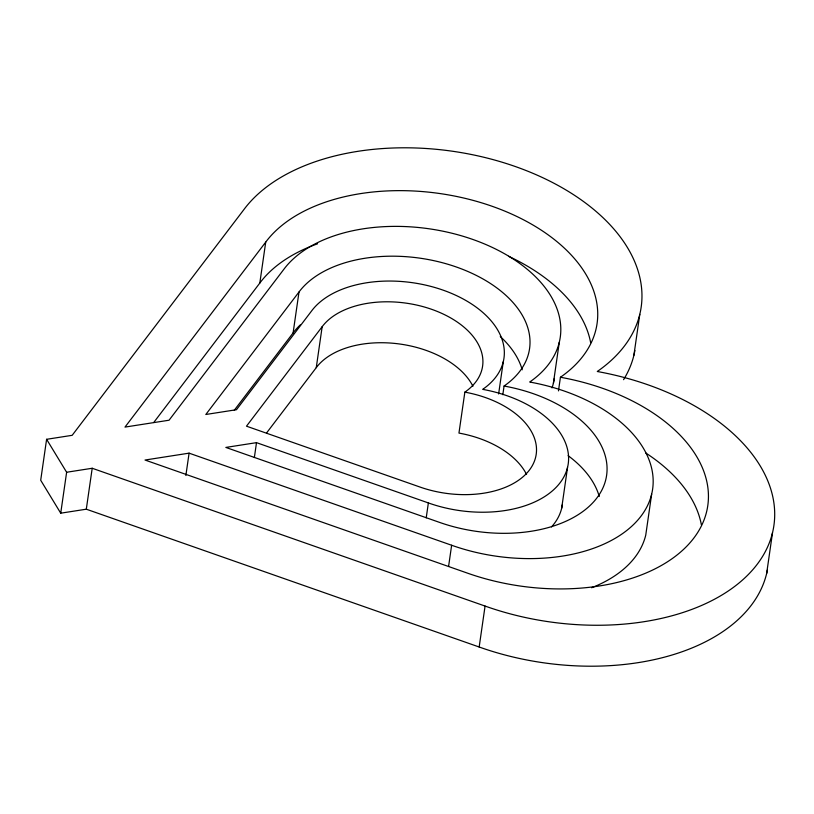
<?xml version="1.0" encoding="UTF-8"?>
<svg xmlns="http://www.w3.org/2000/svg" width="814" height="814" viewBox="0 0 814 814"><rect width="100%" height="100%" fill="white"/><g stroke="black" fill="none" stroke-linecap="round" stroke-linejoin="round"><path stroke-width="1.22" d="M46.602 439.306L66.626 472.252L92.206 468.264L485.073 606.064A208.822 127.411 8.2 0 0 766.839 548.575A208.822 127.411 8.2 0 0 597.262 371.499A208.822 127.411 8.2 0 0 540.811 176.801A208.822 127.411 8.2 0 0 243.966 209.493L72.171 435.317L46.602 439.306L40.7 480.25L60.724 513.186L86.304 509.198L479.171 647.008A208.822 127.411 8.2 0 0 767.399 570.024M60.724 513.186L66.626 472.252M86.304 509.198L92.206 468.264M185.867 475.488L189.092 453.154L451.638 545.248A145.309 88.655 8.2 0 0 647.7 505.25A145.309 88.655 8.2 0 0 529.7 382.031A145.309 88.655 8.2 0 0 490.415 246.55A145.309 88.655 8.2 0 0 283.862 269.302L169.058 420.217L125 427.085L265.72 242.104A174.196 106.278 8.2 0 1 513.329 214.825A174.196 106.278 8.2 0 1 560.429 377.248L558.465 390.893M153.704 422.537L259.819 283.048L265.72 242.104M254.365 457.539L256.502 442.653L428.368 502.93A101.109 61.691 8.2 0 0 564.794 475.101A101.109 61.691 8.2 0 0 482.692 389.367A101.109 61.691 8.2 0 0 455.352 295.085A101.109 61.691 8.2 0 0 311.63 310.917L236.477 409.707L205.82 414.489L299.003 291.992A121.205 73.952 8.2 0 1 471.296 273.016A121.205 73.952 8.2 0 1 504.07 386.029L502.818 394.709M234.29 410.246L293.101 332.936L299.003 291.992M266.575 432.956L316.259 367.653L322.161 326.709A84.341 51.455 8.2 0 1 442.053 313.502A84.341 51.455 8.2 0 1 464.855 392.144L458.954 433.079A84.341 51.455 8.2 0 1 526.546 474.44M426.221 517.826L428.368 502.93M448.595 566.341L451.638 545.248M498.626 393.956L503.276 361.701M479.171 647.008L485.073 606.064M553.388 383.221L559.289 342.277M561.65 508.343L567.541 467.399M633.892 355.301L639.784 314.367M651.648 494.19L645.746 535.124A145.309 88.655 8.2 0 1 591.615 587.749M766.625 573.626L772.517 532.682M322.161 326.709L246.489 426.18L419.536 486.884A84.341 51.455 8.2 0 0 533.343 463.665A84.341 51.455 8.2 0 0 464.855 392.144M189.092 453.154L145.024 460.032L466.839 572.914A174.196 106.278 8.2 0 0 701.882 524.949A174.196 106.278 8.2 0 0 560.429 377.248M256.502 442.653L225.844 447.425L438.95 522.181A121.205 73.952 8.2 0 0 602.502 488.807A121.205 73.952 8.2 0 0 504.07 386.029M634.889 350.498A208.822 127.411 8.2 0 1 623.555 379.69M316.259 367.653A84.341 51.455 8.2 0 1 397.151 343.681A84.341 51.455 8.2 0 1 472.934 386.263M293.101 332.936A121.205 73.952 8.2 0 1 300.274 324.908M500.284 336.548A121.205 73.952 8.2 0 1 522.222 369.81M562.342 504.7A101.109 61.691 8.2 0 1 551.505 526.923M568.111 455.667A121.205 73.952 8.2 0 1 599.267 496.52M259.819 283.048A174.196 106.278 8.2 0 1 317.572 243.793M508.587 256.298A174.196 106.278 8.2 0 1 590.649 342.663M554.324 378.439A145.309 88.655 8.2 0 1 552.034 387.912M645.685 452.94A174.196 106.278 8.2 0 1 701.373 524.776"/></g></svg>
